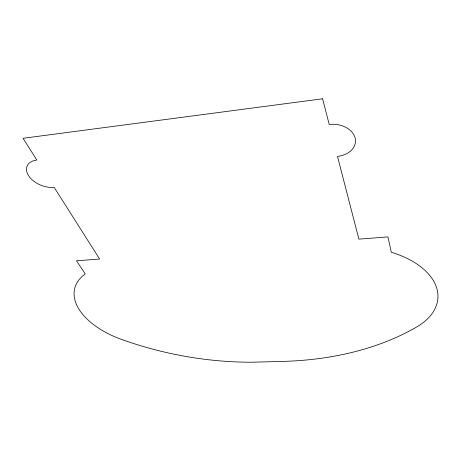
<?xml version="1.0" encoding="UTF-8"?>
<svg xmlns="http://www.w3.org/2000/svg" width="461" height="461" viewBox="0 0 461 461"><rect width="100%" height="100%" fill="white"/><g stroke="black" fill="none" stroke-linecap="round" stroke-linejoin="round"><path stroke-width="0.69" d="M322.585 98.787L23.05 138.294L36.84 160.036A19.996 12.487 21.8 0 0 28.542 175.624A19.996 12.487 21.8 0 0 54.127 187.304L99.611 259.024L76.463 260.799L85.256 273.943A71.144 39.07 13.7 0 0 122.056 339.613A257.981 169.152 12.7 0 0 252.276 362.213L282.668 361.401A260.713 173.25 11.1 0 0 416.375 327.154A78.237 45.933 3.7 0 0 391.314 252.253L387.966 236.902L358.889 239.132L337.487 156.4A21.984 16.147 3.2 0 0 355.108 137.92A21.984 16.147 3.2 0 0 329.223 124.458L322.585 98.787"/></g></svg>
